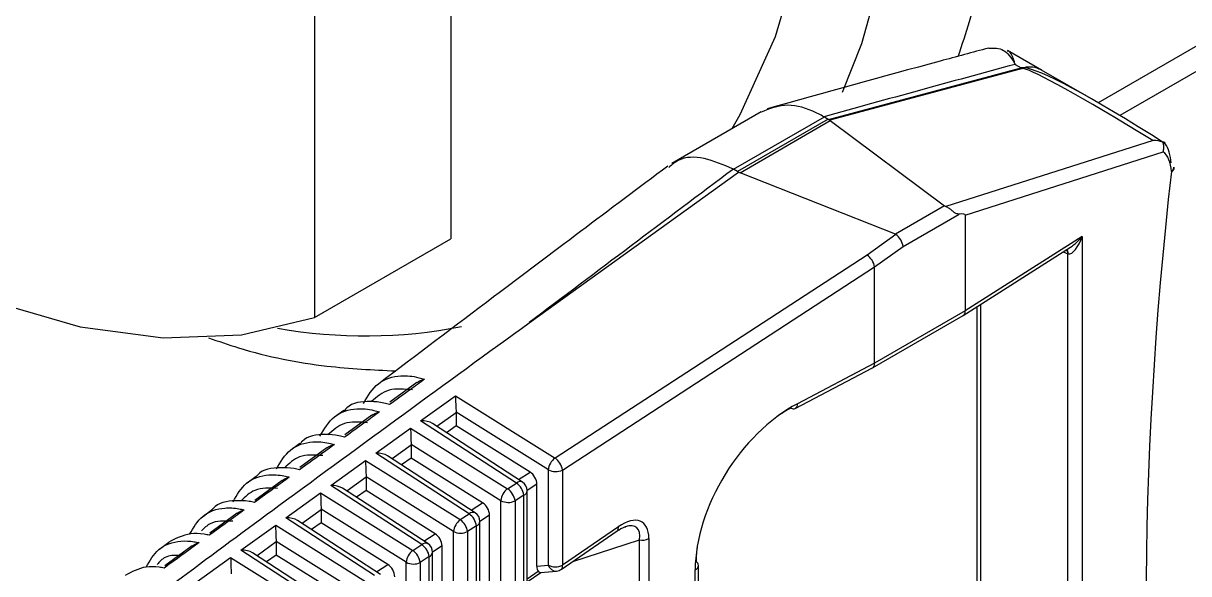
# Model space of a CAD drawing. Extents: x 12.3 to 108.7, y 1.1 to 80.4.
# Drawn here: x 18.347 to 19.483, y 60.662 to 61.199 of the extents above; entities that cross this region are included whole.
import ezdxf

# ---------------------------------------------------------------- set-up
doc = ezdxf.new("R2010")
doc.units = 0
doc.header["$MEASUREMENT"] = 0
doc.layers.add('OBJECT', color=7, linetype='CONTINUOUS')

msp = doc.modelspace()

# ---------------------------------------------------------------- linework, layer by layer
at = {"layer": 'OBJECT'}
for p, q in [((18.764, 62.2814), (18.7638, 60.9885)), ((18.631, 62.2046), (18.6308, 60.9118)), ((19.9077, 61.4172), (19.3949, 61.1211)), ((19.9289, 61.4049), (19.4158, 61.1087)), ((19.3395, 61.1531), (19.3064, 61.1722)), ((19.1321, 61.1048), (19.3199, 61.1551)), ((19.321, 61.1545), (19.1332, 61.1042)), ((19.3139, 61.1586), (19.3199, 61.1551)), ((19.3928, 61.1223), (19.3395, 61.1531)), ((19.0662, 61.1123), (18.9792, 61.062)), ((19.0395, 61.0563), (19.1279, 61.1073)), ((19.1316, 61.1052), (19.0432, 61.0541)), ((19.0457, 61.053), (19.1337, 61.1038)), ((19.1279, 61.1073), (19.1316, 61.1052)), ((19.1332, 61.1042), (19.1321, 61.1048)), ((19.1337, 61.1038), (19.2451, 61.0205)), ((19.4483, 61.0845), (19.2462, 61.0199)), ((19.2653, 61.0117), (19.458, 61.0734)), ((18.8402, 60.9067), (19.0442, 61.0535)), ((19.0432, 61.0541), (19.0395, 61.0563)), ((19.1972, 60.9929), (19.0457, 61.053)), ((19.2451, 61.0205), (19.1972, 60.9929)), ((19.2046, 60.981), (19.2594, 61.0126)), ((19.2653, 61.0117), (19.2653, 60.9182)), ((19.1975, 60.9928), (19.1695, 60.9727)), ((19.3792, 60.9908), (19.2653, 60.9182)), ((19.3792, 60.9908), (19.3792, 60.191)), ((18.6308, 60.9118), (18.7638, 60.9885)), ((19.1769, 60.9611), (19.2046, 60.981)), ((19.2633, 60.9137), (19.3679, 60.9804)), ((19.1695, 60.9727), (18.8654, 60.7747)), ((19.3607, 60.9758), (19.3653, 60.974)), ((19.3653, 60.2067), (19.3653, 60.974)), ((18.8726, 60.763), (19.1769, 60.9611)), ((19.1769, 60.8672), (19.1769, 60.9611)), ((19.2765, 60.9221), (19.2765, 60.268)), ((19.2801, 60.9244), (19.2801, 60.2636)), ((19.1749, 60.8626), (19.2631, 60.9136)), ((19.2653, 60.9182), (19.1769, 60.8672)), ((19.2653, 60.9182), (19.2653, 60.9182)), ((19.1769, 60.8672), (19.1016, 60.8277)), ((19.1769, 60.8672), (19.1769, 60.8672)), ((19.0995, 60.8231), (19.1748, 60.8626)), ((18.7307, 60.8482), (18.7045, 60.8293)), ((18.7344, 60.811), (18.7684, 60.8354)), ((18.7684, 60.8354), (18.8654, 60.7747)), ((18.6594, 60.8212), (18.6505, 60.8145)), ((18.769, 60.8189), (18.7503, 60.8055)), ((18.8589, 60.7632), (18.769, 60.8195)), ((18.769, 60.8189), (18.769, 60.8062)), ((18.6869, 60.8164), (18.6606, 60.7973)), ((18.8278, 60.7502), (18.7344, 60.811)), ((18.8338, 60.7512), (18.7459, 60.8084)), ((18.6906, 60.7794), (18.7246, 60.8039)), ((18.7246, 60.8039), (18.8192, 60.7446)), ((18.769, 60.8062), (18.7596, 60.7994)), ((18.841, 60.761), (18.769, 60.8062)), ((18.6168, 60.789), (18.6079, 60.7823)), ((18.6431, 60.7846), (18.6167, 60.7654)), ((18.7251, 60.7874), (18.7065, 60.774)), ((18.8127, 60.7331), (18.7251, 60.788)), ((18.7251, 60.7874), (18.7251, 60.7746)), ((18.7817, 60.7202), (18.6906, 60.7794)), ((18.7876, 60.7212), (18.7021, 60.7768)), ((18.7251, 60.7746), (18.7158, 60.7679)), ((18.7948, 60.731), (18.7251, 60.7746)), ((18.6467, 60.7479), (18.6807, 60.7724)), ((18.6807, 60.7724), (18.773, 60.7146)), ((18.8589, 60.6702), (18.8589, 60.7632)), ((18.8726, 60.763), (18.8726, 60.6701)), ((18.5742, 60.7568), (18.5653, 60.7501)), ((18.5994, 60.7527), (18.5728, 60.7334)), ((18.6813, 60.7559), (18.6626, 60.7425)), ((18.7665, 60.7031), (18.6813, 60.7565)), ((18.6813, 60.7559), (18.6813, 60.7431)), ((18.8192, 60.7446), (18.8278, 60.7502)), ((18.8298, 60.7538), (18.841, 60.761)), ((18.6029, 60.7164), (18.6369, 60.7408)), ((18.6369, 60.7408), (18.7268, 60.6845)), ((18.7356, 60.6902), (18.6467, 60.7479)), ((18.7415, 60.6912), (18.6582, 60.7453)), ((18.6813, 60.7431), (18.672, 60.7364)), ((18.7486, 60.7009), (18.6813, 60.7431)), ((18.8477, 60.7491), (18.8383, 60.743)), ((18.8383, 60.6485), (18.8383, 60.7429)), ((18.8477, 60.6691), (18.8477, 60.7491)), ((18.7837, 60.7238), (18.7948, 60.731)), ((18.8127, 60.6385), (18.8127, 60.7331)), ((18.835, 60.7386), (18.8264, 60.7329)), ((18.8264, 60.7329), (18.8264, 60.6383)), ((18.835, 60.6442), (18.835, 60.7386)), ((18.5315, 60.7246), (18.5226, 60.7178)), ((18.5556, 60.7209), (18.5288, 60.7014)), ((18.6894, 60.6601), (18.6029, 60.7164)), ((18.6375, 60.7243), (18.6188, 60.7109)), ((18.7203, 60.673), (18.6374, 60.7249)), ((18.6375, 60.7243), (18.6375, 60.7116)), ((18.773, 60.7146), (18.7817, 60.7202)), ((18.8015, 60.719), (18.7922, 60.7129)), ((18.8015, 60.6374), (18.8015, 60.719)), ((18.5591, 60.6849), (18.5931, 60.7093)), ((18.5931, 60.7093), (18.6807, 60.6544)), ((18.6954, 60.6611), (18.6144, 60.7138)), ((18.6375, 60.7116), (18.6281, 60.7049)), ((18.7024, 60.6709), (18.6375, 60.7116)), ((18.7889, 60.7085), (18.7802, 60.7029)), ((18.7889, 60.6125), (18.7889, 60.7085)), ((18.7922, 60.6168), (18.7922, 60.7128)), ((18.9271, 60.7076), (18.8726, 60.6701)), ((18.7376, 60.6937), (18.7486, 60.7009)), ((18.7665, 60.6067), (18.7665, 60.7031)), ((18.7802, 60.7029), (18.7802, 60.6065)), ((18.8715, 60.6661), (18.926, 60.7036)), ((18.8828, 60.6739), (18.9476, 60.6948)), ((18.926, 60.7035), (18.926, 60.7036)), ((18.9476, 60.0073), (18.9476, 60.6948)), ((18.9569, 60.6961), (18.9569, 60.0086)), ((18.4889, 60.6923), (18.48, 60.6855)), ((18.5118, 60.689), (18.4849, 60.6694)), ((18.6433, 60.6301), (18.5591, 60.6849)), ((18.6492, 60.6311), (18.5706, 60.6823)), ((18.5936, 60.6928), (18.575, 60.6794)), ((18.6741, 60.6429), (18.5936, 60.6934)), ((18.5936, 60.6928), (18.5936, 60.6801)), ((18.7268, 60.6845), (18.7356, 60.6902)), ((18.7553, 60.689), (18.7461, 60.6829)), ((18.7461, 60.5851), (18.7461, 60.6828)), ((18.7553, 60.6056), (18.7553, 60.689)), ((18.5152, 60.6534), (18.5492, 60.6778)), ((18.5492, 60.6778), (18.6345, 60.6244)), ((18.5936, 60.6801), (18.5843, 60.6733)), ((18.6563, 60.6408), (18.5936, 60.6801)), ((18.6914, 60.6637), (18.7024, 60.6709)), ((18.7203, 60.575), (18.7203, 60.673)), ((18.7427, 60.6785), (18.734, 60.6728)), ((18.734, 60.6728), (18.734, 60.5748)), ((18.7427, 60.5808), (18.7427, 60.6785)), ((18.8383, 60.657), (18.8491, 60.6644)), ((18.8383, 60.6538), (18.8516, 60.6629)), ((18.8477, 60.6691), (18.8589, 60.6702)), ((18.8513, 60.6629), (18.8669, 60.6644)), ((19.0019, 60.0859), (19.0019, 60.6656)), ((19.0052, 60.0902), (19.0052, 60.6699))]:
    msp.add_line(p, q, dxfattribs=at)
at = {"layer": 'OBJECT', "flags": 128}
for points in [[(19.1457, 61.1315), (19.1645, 61.1789), (19.1889, 61.2663), (19.2036, 61.3617), (19.2086, 61.4639), (19.2036, 61.5719), (19.1889, 61.6843), (19.1645, 61.7999), (19.1307, 61.9172), (19.088, 62.0349), (19.0369, 62.1515), (18.9778, 62.2659), (18.9162, 62.3693)], [(19.0382, 61.0961), (19.046, 61.1098), (19.0803, 61.1857), (19.1052, 61.2709), (19.1202, 61.3643), (19.1252, 61.4648), (19.1202, 61.5711), (19.1052, 61.6818), (19.0803, 61.7957), (19.046, 61.9112), (19.0026, 62.0268), (18.9507, 62.1413), (18.891, 62.253), (18.8452, 62.3283)], [(17.7469, 61.4222), (17.8178, 61.3235), (17.8943, 61.2321), (17.9753, 61.1494), (18.0594, 61.0764), (18.1455, 61.0144), (18.2322, 60.9643), (18.3183, 60.9269), (18.4025, 60.9026), (18.4834, 60.892), (18.5599, 60.895), (18.6308, 60.9118)]]:
    msp.add_lwpolyline(points, dxfattribs=at)
at = {"layer": 'OBJECT'}
for centre, radius, start, end in [((19.308, 61.1346), 0.0237, 56.8502, 59.9987), ((19.3281, 61.1322), 0.0238, 61.6341, 103.4928), ((19.3023, 61.154), 0.0203, 0.9738, 3.6073), ((19.4635, 61.0586), 0.00521, 300.7033, 358.1628), ((19.4588, 61.0579), 0.01, 353.5344, 0), ((19.4588, 61.0579), 0.01, 0, 2.6099), ((19.4651, 61.0576), 0.00372, 287.7965, 347.3852), ((19.3586, 60.9738), 0.00673, 1.8483, 37.2453), ((19.3595, 60.9739), 0.00619, 0.2678, 41.9191), ((18.6804, 61.3789), 0.4851, 259.8641, 281.153), ((19.0979, 60.827), 0.00424, 236.3512, 293.2697), ((19.097, 60.827), 0.00467, 303.4965, 8.2599), ((18.8752, 60.7615), 0.0165, 126.7639, 174.1461), ((18.8544, 60.7599), 0.0185, 9.8003, 53.3746), ((18.8659, 60.777), 0.0155, 243.0528, 295.4904), ((18.8315, 60.7465), 0.00527, 64.6907, 134.4276), ((18.8168, 60.7354), 0.0185, 9.8004, 53.3745), ((18.8283, 60.7429), 0.01, 0, 56.9677), ((18.829, 60.7314), 0.0165, 126.7647, 174.1454), ((18.8082, 60.7298), 0.0185, 9.8004, 53.3745), ((18.8332, 60.7434), 0.00516, 290.6871, 354.0009), ((18.8197, 60.7469), 0.0155, 243.0547, 295.4885), ((18.7854, 60.7164), 0.00527, 64.6999, 134.42), ((18.7707, 60.7054), 0.0185, 9.7991, 53.3778), ((18.7822, 60.7128), 0.01, 0, 56.9677), ((18.7829, 60.7014), 0.0165, 126.7662, 174.1441), ((18.762, 60.6997), 0.0185, 9.7991, 53.378), ((18.7871, 60.7134), 0.00517, 290.7039, 353.9842), ((18.9233, 60.7064), 0.00391, 314.0399, 16.9423), ((18.7735, 60.7169), 0.0155, 243.0553, 295.4889), ((18.9502, 60.7102), 0.0156, 260.4505, 295.3168), ((18.7367, 60.6713), 0.0165, 126.7651, 174.1449), ((18.7158, 60.6697), 0.0185, 9.8003, 53.3746), ((18.7393, 60.6864), 0.00527, 64.6985, 134.4204), ((18.7246, 60.6754), 0.0185, 9.8003, 53.3747), ((18.7361, 60.6828), 0.01, 0, 56.9677), ((18.7409, 60.6833), 0.00516, 290.6871, 354.0009), ((18.7274, 60.6868), 0.0155, 243.0545, 295.4887), ((19.0006, 60.6696), 0.00463, 3.9442, 60.5195), ((18.8659, 60.6841), 0.0155, 243.0528, 295.4904), ((18.8667, 60.6726), 0.00822, 196.8668, 270.9556), ((18.8659, 60.6744), 0.01, 275.7007, 304.5181), ((18.8688, 60.6689), 0.00391, 314.0431, 16.9351), ((19.0002, 60.6704), 0.00506, 289.9875, 354.7012)]:
    msp.add_arc(centre, radius, start, end, dxfattribs=at)
for centre, major_axis, ratio, start_param, end_param in [((20.8441, 60.3304), (5.759, 1.2811), 0.198331, 1.795372, 1.829063), ((19.7116, 60.869), (0.3934, -0.2851), 0.067897, 3.033861, 3.086525), ((19.7182, 60.8951), (0.3977, -0.259), 0.033271, 3.05906, 3.111723), ((19.7116, 60.869), (0.3934, -0.2851), 0.067897, 2.312196, 3.033861), ((19.7182, 60.8951), (0.3977, -0.259), 0.033271, 2.338395, 3.05906), ((19.4446, 61.1921), (0.3275, 0.0723), 0.201878, 3.354669, 3.358873), ((19.4483, 61.19), (0.3275, 0.0723), 0.201878, 3.358873, 3.365384), ((19.4485, 61.1901), (0.3234, 0.0744), 0.221608, 3.320575, 3.327093), ((19.4254, 61.0342), (0.028, 0.0531), 0.550734, 5.531084, 6.011733), ((19.4328, 61.0304), (0.0231, 0.0444), 0.54529, 5.527407, 6.189238), ((23.3441, 62.2548), (13.5348, 9.6488), 0.094709, 1.826303, 1.841815), ((18.3484, 60.5593), (0.6943, 0.494), 0.104684, 0.047827, 0.051168), ((18.3521, 60.5572), (0.6943, 0.494), 0.104684, 0.034736, 0.047827), ((18.3516, 60.5569), (0.6996, 0.4919), 0.108829, 0.07127, 0.084359), ((21.7001, 62.0845), (1.5577, 2.9995), 0.54529, 2.183632, 2.479964), ((19.2713, 61.0277), (0.0269, 0.0062), 0.221608, 3.327093, 3.467694), ((19.1348, 60.9762), (0.1305, 0.0357), 0.06024, 6.266726, 6.567396), ((19.1394, 60.9515), (0.0583, 0.041), 0.108829, 0.04509, 0.07127), ((19.1975, 60.9851), (-0.00543, 0.00841), 0.541118, 3.900038, 5.418474), ((19.3717, 60.9947), (0.0061, 0.0208), 0.380972, 3.154865, 4.638523), ((19.3717, 60.9947), (0.0139, 0.0162), 0.382704, 4.042839, 4.802208), ((19.17, 60.9653), (-0.00565, 0.00825), 0.488283, 3.890672, 5.402754), ((19.3717, 60.9783), (0.00998, 0.0013), 0.470077, 3.953143, 4.007223), ((19.0359, 60.8689), (0.1409, 0.0924), 0.040839, 6.256417, 6.262771), ((19.258, 60.9222), (-0.00519, 0.00855), 0.594217, 3.128473, 3.913952), ((19.17, 60.8714), (-0.00482, 0.00876), 0.560658, 3.130228, 3.938437), ((18.7689, 60.828), (-0.0004, 0.012), 0.026825, 0.909765, 2.358101), ((18.7618, 60.823), (-0.00502, 0.00868), 0.583023, 3.930752, 4.000853), ((19.1024, 60.7174), (0.0726, 0.1139), 0.608944, 0.815924, 2.379124), ((19.0957, 60.7217), (0.0676, 0.1053), 0.60375, 0.817539, 0.9652), ((18.7349, 60.8036), (0.014, 0.0003), 0.527029, 0.656435, 1.593412), ((18.7251, 60.7965), (-0.0004, 0.012), 0.026825, 0.909765, 2.358101), ((18.718, 60.7914), (-0.00502, 0.00868), 0.583023, 3.930752, 4.000853), ((18.6911, 60.7721), (0.014, 0.0003), 0.527029, 0.656435, 1.593412), ((18.6812, 60.765), (-0.0004, 0.012), 0.026825, 0.909765, 2.358101), ((18.6742, 60.7599), (-0.00502, 0.00868), 0.583023, 3.930752, 4.000853), ((18.8406, 60.7531), (-0.00503, 0.00865), 0.586689, 3.931682, 5.443764), ((18.6374, 60.7335), (-0.0004, 0.012), 0.026825, 0.909765, 2.358101), ((18.6472, 60.7405), (0.014, 0.0003), 0.527029, 0.656435, 1.593412), ((18.7944, 60.723), (-0.00503, 0.00865), 0.586689, 3.931682, 5.443764), ((18.6034, 60.709), (0.014, 0.0003), 0.527029, 0.656435, 1.593412), ((18.6303, 60.7284), (-0.00502, 0.00868), 0.583023, 3.930752, 4.000853), ((18.9214, 60.6657), (0.0288, 0.0466), 0.44344, 5.661566, 7.073092), ((18.5935, 60.7019), (-0.0004, 0.012), 0.026825, 0.909765, 2.358101), ((18.9147, 60.67), (0.0302, 0.037), 0.376374, 5.707099, 6.809954), ((18.7482, 60.6929), (-0.00503, 0.00865), 0.586689, 3.931682, 5.443764), ((18.5596, 60.6775), (0.014, 0.0003), 0.527029, 0.656435, 1.593412), ((18.5865, 60.6969), (-0.00502, 0.00868), 0.583023, 3.930752, 4.000853), ((19.0957, 60.7217), (0.0676, 0.1053), 0.60375, 2.229985, 2.380739), ((18.5497, 60.6704), (-0.0004, 0.012), 0.026825, 0.909765, 2.358101), ((18.702, 60.6629), (-0.00503, 0.00865), 0.586689, 3.931682, 5.443764), ((18.8551, 60.6733), (0.00469, 0.00996), 0.580588, 2.252663, 2.870395), ((18.848, 60.6726), (-0.00354, 0.00967), 0.277978, 2.464247, 3.212889)]:
    msp.add_ellipse(centre, major_axis=major_axis, ratio=ratio, start_param=start_param, end_param=end_param, dxfattribs=at)
for points, knots in [([(19.1192, 62.5152), (19.1251, 62.5014), (19.1575, 62.4256), (19.2007, 62.2762), (19.2489, 62.0717), (19.2814, 61.8659), (19.2999, 61.6728), (19.3051, 61.4999), (19.2982, 61.3541), (19.283, 61.2414), (19.2656, 61.1887), (19.2582, 61.1665)], [0, 0, 0, 0, 0.029007, 0.159333, 0.289628, 0.422397, 0.555101, 0.677249, 0.7994, 0.915542, 1, 1, 1, 1]), ([(19.2881, 61.1745), (19.2723, 61.1703), (19.2, 61.1508), (19.1282, 61.1309), (19.0721, 61.1154)], [0, 0, 0, 0, 0.217961, 1, 1, 1, 1]), ([(19.2881, 61.1744), (19.2932, 61.1746), (19.3028, 61.1749), (19.3101, 61.1652), (19.3136, 61.1592), (19.3139, 61.1587), (19.3139, 61.1586)], [0, 0, 0, 0, 0.499211, 0.95697, 0.994826, 1, 1, 1, 1]), ([(19.3139, 61.1586), (19.3139, 61.1587), (19.3137, 61.1592), (19.3132, 61.161), (19.3113, 61.1664), (19.3093, 61.1718), (19.3064, 61.1716), (19.306, 61.1716)], [0, 0, 0, 0, 0.008535, 0.081528, 0.262291, 0.889438, 1, 1, 1, 1]), ([(19.1275, 61.1075), (19.1239, 61.1094), (19.1109, 61.1164), (19.0886, 61.1211), (19.0736, 61.115), (19.0663, 61.112)], [0, 0, 0, 0, 0.16589, 0.597716, 1, 1, 1, 1]), ([(19.4579, 61.0828), (19.4548, 61.0836), (19.4517, 61.0844), (19.4484, 61.0845), (19.4483, 61.0845)], [0, 0, 0, 0, 0.980022, 1, 1, 1, 1]), ([(19.4602, 61.0812), (19.4602, 61.0813), (19.4601, 61.0822), (19.4595, 61.083), (19.4582, 61.0829), (19.4579, 61.0828)], [0, 0, 0, 0, 0.02118, 0.717114, 1, 1, 1, 1]), ([(19.458, 61.0734), (19.4581, 61.0735), (19.4583, 61.0741), (19.4588, 61.0758), (19.459, 61.0787), (19.4585, 61.0813), (19.458, 61.0825), (19.4579, 61.0828)], [0, 0, 0, 0, 0.017183, 0.202285, 0.556606, 0.898386, 1, 1, 1, 1]), ([(19.0392, 61.0564), (19.0296, 61.0606), (19.0103, 61.0689), (18.9882, 61.0684), (18.9793, 61.0607), (18.9763, 61.058)], [0, 0, 0, 0, 0.396049, 0.792095, 1, 1, 1, 1]), ([(18.9753, 61.0594), (18.9186, 61.0169), (18.8244, 60.9461), (18.7306, 60.8751), (18.6932, 60.8468)], [0, 0, 0, 0, 0.600831, 1, 1, 1, 1]), ([(19.2594, 61.0126), (19.2583, 61.0127), (19.2565, 61.0127), (19.2538, 61.0147), (19.2513, 61.017), (19.2487, 61.0188), (19.2469, 61.0196), (19.2462, 61.0199)], [0, 0, 0, 0, 0.2815, 0.477147, 0.67246, 0.878463, 1, 1, 1, 1]), ([(18.3471, 60.5434), (18.351, 60.5464), (18.3708, 60.5611), (18.4536, 60.6228), (18.6133, 60.7414), (18.7587, 60.8473), (18.8402, 60.9067)], [0, 0, 0, 0, 0.024148, 0.120739, 0.507103, 1, 1, 1, 1]), ([(18.5275, 60.892), (18.5373, 60.8886), (18.5763, 60.8751), (18.6378, 60.8632), (18.6879, 60.8607), (18.7102, 60.8597)], [0, 0, 0, 0, 0.156679, 0.625419, 1, 1, 1, 1]), ([(18.6786, 60.828), (18.683, 60.8352), (18.6916, 60.8496), (18.712, 60.856), (18.7284, 60.8545), (18.7364, 60.852), (18.7383, 60.8515)], [0, 0, 0, 0, 0.347935, 0.69616, 0.929831, 1, 1, 1, 1]), ([(18.7265, 60.8411), (18.7185, 60.8419), (18.7025, 60.8436), (18.6917, 60.8343), (18.6864, 60.8297)], [0, 0, 0, 0, 0.50591, 1, 1, 1, 1]), ([(18.7383, 60.8515), (18.7336, 60.8481), (18.7222, 60.8399), (18.7108, 60.8316), (18.7042, 60.8268)], [0, 0, 0, 0, 0.412558, 1, 1, 1, 1]), ([(18.7307, 60.8482), (18.7318, 60.849), (18.7341, 60.8505), (18.7368, 60.8512), (18.7382, 60.8515), (18.7383, 60.8515)], [0, 0, 0, 0, 0.510394, 0.984867, 1, 1, 1, 1]), ([(18.7042, 60.8268), (18.7023, 60.8273), (18.6958, 60.8292), (18.681, 60.8304), (18.6666, 60.8289), (18.6606, 60.8217), (18.6598, 60.8207)], [0, 0, 0, 0, 0.1075734, 0.3758401, 0.9125023, 1, 1, 1, 1]), ([(18.6362, 60.796), (18.6404, 60.803), (18.6489, 60.8173), (18.6689, 60.8237), (18.6848, 60.8224), (18.6925, 60.8202), (18.6943, 60.8197)], [0, 0, 0, 0, 0.347005, 0.702516, 0.929455, 1, 1, 1, 1]), ([(18.6943, 60.8197), (18.6896, 60.8163), (18.6783, 60.8081), (18.6669, 60.7998), (18.6602, 60.795)], [0, 0, 0, 0, 0.41253, 1, 1, 1, 1]), ([(18.6869, 60.8164), (18.6881, 60.8172), (18.6903, 60.8187), (18.693, 60.8194), (18.6943, 60.8197), (18.6943, 60.8197)], [0, 0, 0, 0, 0.5432705, 0.9845649, 1, 1, 1, 1]), ([(18.6827, 60.8091), (18.6747, 60.8098), (18.6593, 60.8111), (18.649, 60.8018), (18.644, 60.7973)], [0, 0, 0, 0, 0.520784, 1, 1, 1, 1]), ([(18.6602, 60.795), (18.6584, 60.7955), (18.652, 60.7972), (18.6373, 60.7981), (18.6233, 60.7964), (18.6176, 60.7895), (18.617, 60.7887)], [0, 0, 0, 0, 0.10863, 0.383785, 0.934314, 1, 1, 1, 1]), ([(18.5938, 60.764), (18.5979, 60.7709), (18.6063, 60.7851), (18.6257, 60.7913), (18.6413, 60.7903), (18.6486, 60.7883), (18.6504, 60.7879)], [0, 0, 0, 0, 0.345504, 0.709075, 0.92898, 1, 1, 1, 1]), ([(18.6504, 60.7879), (18.6457, 60.7845), (18.6343, 60.7762), (18.623, 60.768), (18.6163, 60.7632)], [0, 0, 0, 0, 0.412495, 1, 1, 1, 1]), ([(18.6431, 60.7846), (18.6444, 60.7854), (18.6465, 60.7869), (18.6492, 60.7876), (18.6503, 60.7878), (18.6504, 60.7879)], [0, 0, 0, 0, 0.578407, 0.984218, 1, 1, 1, 1]), ([(18.6389, 60.7771), (18.6309, 60.7776), (18.616, 60.7786), (18.6062, 60.7693), (18.6016, 60.765)], [0, 0, 0, 0, 0.536872, 1, 1, 1, 1]), ([(18.6163, 60.7632), (18.6145, 60.7636), (18.6081, 60.7651), (18.5936, 60.7657), (18.58, 60.764), (18.5746, 60.7572), (18.5742, 60.7567)], [0, 0, 0, 0, 0.109754, 0.392228, 0.957493, 1, 1, 1, 1]), ([(18.5515, 60.7321), (18.5554, 60.7388), (18.5636, 60.7528), (18.5826, 60.759), (18.5977, 60.7582), (18.6047, 60.7564), (18.6064, 60.756)], [0, 0, 0, 0, 0.343292, 0.715843, 0.928386, 1, 1, 1, 1]), ([(18.6064, 60.756), (18.6017, 60.7526), (18.5904, 60.7444), (18.579, 60.7361), (18.5723, 60.7313)], [0, 0, 0, 0, 0.412464, 1, 1, 1, 1]), ([(18.5993, 60.7528), (18.6007, 60.7536), (18.6028, 60.755), (18.6054, 60.7558), (18.6064, 60.756), (18.6064, 60.756)], [0, 0, 0, 0, 0.616012, 0.983873, 1, 1, 1, 1]), ([(18.595, 60.7451), (18.5871, 60.7455), (18.5728, 60.7461), (18.5634, 60.7369), (18.5593, 60.7328)], [0, 0, 0, 0, 0.554325, 1, 1, 1, 1]), ([(18.5723, 60.7313), (18.5706, 60.7317), (18.5643, 60.7331), (18.5499, 60.7333), (18.5367, 60.7315), (18.5316, 60.7249), (18.5314, 60.7247)], [0, 0, 0, 0, 0.110957, 0.401224, 0.982185, 1, 1, 1, 1]), ([(18.5092, 60.7003), (18.513, 60.7068), (18.521, 60.7205), (18.5395, 60.7266), (18.5542, 60.726), (18.5607, 60.7245), (18.5625, 60.7241)], [0, 0, 0, 0, 0.340189, 0.722822, 0.927648, 1, 1, 1, 1]), ([(18.5625, 60.7241), (18.5578, 60.7207), (18.5464, 60.7125), (18.535, 60.7042), (18.5284, 60.6994)], [0, 0, 0, 0, 0.412427, 1, 1, 1, 1]), ([(18.5556, 60.7209), (18.557, 60.7218), (18.559, 60.7232), (18.5615, 60.7239), (18.5624, 60.7241), (18.5625, 60.7241)], [0, 0, 0, 0, 0.656302, 0.983474, 1, 1, 1, 1]), ([(18.5512, 60.713), (18.5432, 60.7134), (18.5312, 60.714), (18.5235, 60.7063), (18.5209, 60.7038)], [0, 0, 0, 0, 0.6667016, 1, 1, 1, 1]), ([(18.926, 60.7036), (18.9285, 60.7052), (18.9317, 60.7072), (18.9338, 60.7076), (18.9343, 60.7077)], [0, 0, 0, 0, 0.786393, 1, 1, 1, 1]), ([(18.4669, 60.6683), (18.4705, 60.6746), (18.4784, 60.6883), (18.4964, 60.6942), (18.5107, 60.6938), (18.5168, 60.6925), (18.5185, 60.6922)], [0, 0, 0, 0, 0.3379657, 0.730831, 0.9269544, 1, 1, 1, 1]), ([(18.5284, 60.6994), (18.5267, 60.6997), (18.5204, 60.7009), (18.5058, 60.7016), (18.4956, 60.6961), (18.4888, 60.6925)], [0, 0, 0, 0, 0.112431, 0.411512, 1, 1, 1, 1]), ([(18.5185, 60.6922), (18.5138, 60.6888), (18.5025, 60.6805), (18.4911, 60.6723), (18.4844, 60.6674)], [0, 0, 0, 0, 0.412393, 1, 1, 1, 1]), ([(18.5118, 60.689), (18.5132, 60.69), (18.5153, 60.6913), (18.5177, 60.692), (18.5185, 60.6922), (18.5185, 60.6922)], [0, 0, 0, 0, 0.699522, 0.983044, 1, 1, 1, 1]), ([(18.4992, 60.6798), (18.4943, 60.6798), (18.4855, 60.6797), (18.4799, 60.6736), (18.4775, 60.6708)], [0, 0, 0, 0, 0.556359, 1, 1, 1, 1]), ([(18.4844, 60.6674), (18.4828, 60.6677), (18.4766, 60.6688), (18.4625, 60.6691), (18.4527, 60.6636), (18.4463, 60.66)], [0, 0, 0, 0, 0.113813, 0.421802, 1, 1, 1, 1])]:
    msp.add_open_spline(points, degree=3, knots=knots, dxfattribs=at)

doc.saveas('drawing.dxf')
